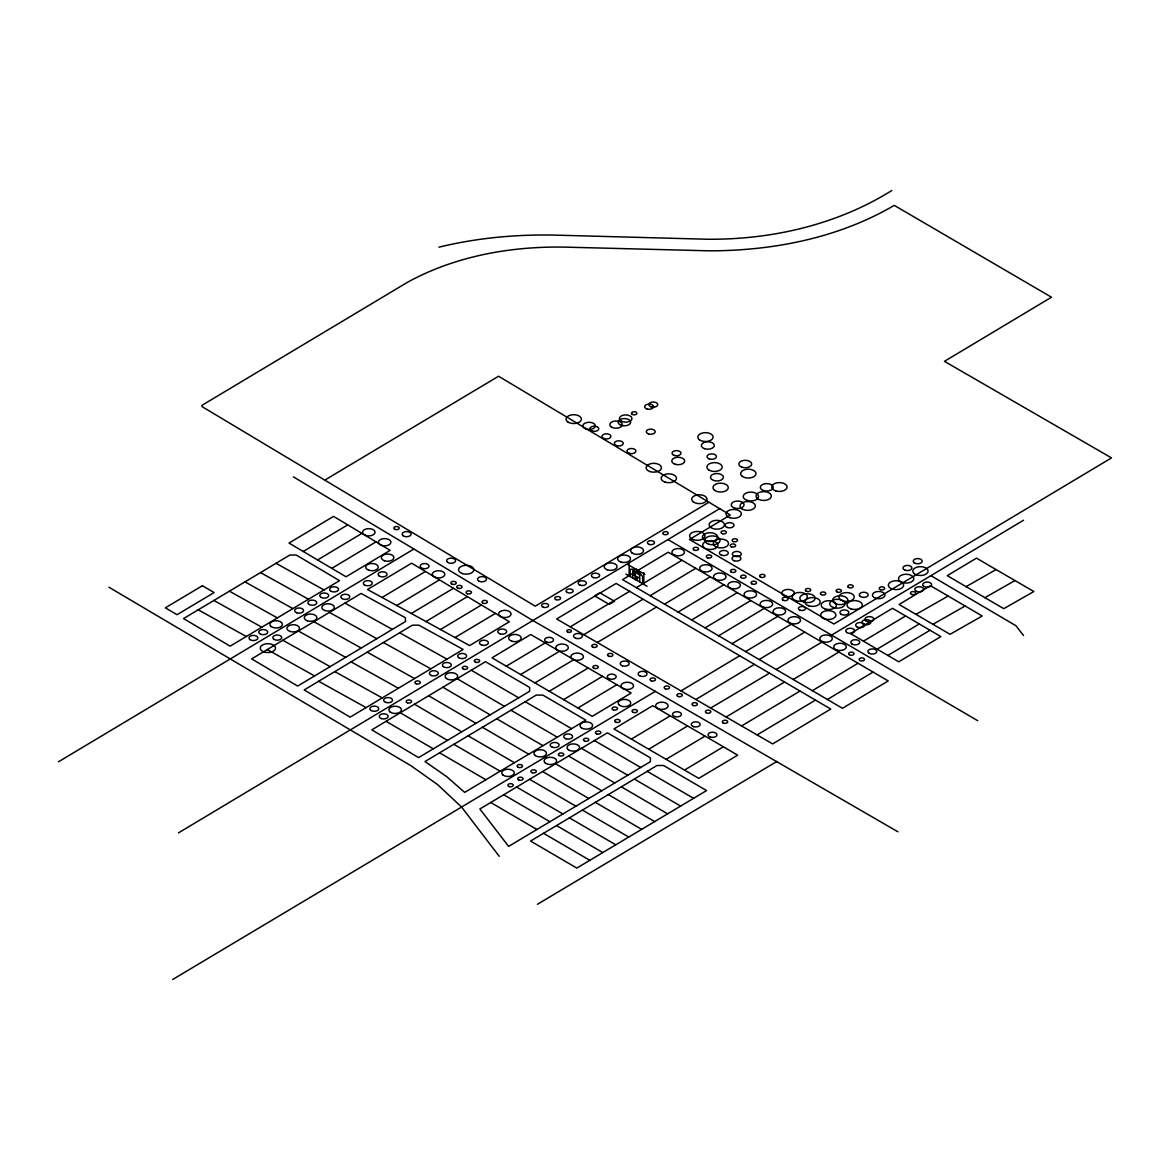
<?xml version="1.0" encoding="UTF-8"?>
<svg xmlns="http://www.w3.org/2000/svg" width="1170" height="1170" viewBox="0 0 1170 1170"><rect width="100%" height="100%" fill="white"/><g stroke="black" fill="none" stroke-linecap="round" stroke-linejoin="round"><path stroke-width="1.5" d="M1023.545 520.226L831.577 635.12L667.953 539.575L178.483 832.879M556.554 825.552L656.999 765.502L663.609 765.502L706.592 790.569L576.81 868.081L530.536 841.04L556.554 825.552L602.828 852.594M260.515 572.598L289.838 555.019L296.229 555.019L339.519 580.656L230.139 646.176L183.544 618.579L260.515 572.598L308.529 599.274M298.365 630.996L361.106 593.439L405.303 617.687L405.522 621.504L297.677 686.059L251.623 658.9L298.365 630.996L345.647 657.35M367.234 652.187L412.337 625.204L418.831 625.146L463.144 649.467L350.123 717.151L304.171 689.934L367.234 652.187L414.516 678.541M542.602 771.542L607.435 732.815L650.418 757.868L650.403 761.685L508.614 846.393L479.861 808.967L542.602 771.542L588.773 798.496M425.982 621.533L469.638 645.591L509.345 621.738L411.606 563.194L367.512 589.49L425.982 621.533L467.327 596.627M414.487 704.238L485.506 661.693L529.659 687.448L529.644 691.265L418.611 757.59L371.811 729.875L414.487 704.238L461.726 731.835M525.213 701.722L536.24 695.082L542.851 695.082L585.834 720.15L464.666 792.382L446.735 776.69L425.002 761.538L525.213 701.722L571.501 728.632M303.264 551.465L347.709 524.847L390.136 550.339L346.027 576.781L289.005 543.07L333.552 516.394L347.709 524.847M317.626 559.933L361.837 533.432M331.768 568.386L375.979 541.885M58.5 761.787L413.887 549.022L532.876 620.539L897.946 831.811M382.107 597.46L425.441 571.457M396.688 605.548L439.364 579.91M440.461 629.548L481.367 605.022M570.243 626.857L772.639 743.915L830.744 709.049L616.166 583.435L556.628 618.974L570.243 626.857L629.577 591.318M636.392 587.647L842.458 708.303L888.22 680.94L668.216 552.211L622.557 579.633L636.392 587.647L681.934 560.284M583.874 634.623L642.973 599.216M650.11 595.72L695.653 568.357M597.387 642.447L656.487 607.04M534.997 682.885L573.812 659.646L631.156 693.035L592.225 716.347L492.014 657.818L530.712 634.52L573.812 659.646M691.602 620.012L737.144 592.663M577.98 707.952L616.795 684.713M718.629 635.793L764.171 608.429M745.656 651.558L791.198 624.21M681.013 690.914L739.674 655.756M759.169 659.514L804.711 632.151M695.916 699.441L754.357 664.399M631.376 739.118L670.191 715.879M648.721 749.224L687.536 725.985M726.131 717.005L784.47 682.022M793.202 679.492L838.861 652.07M812.36 690.68L858.005 663.258M827.468 699.455L873.01 672.106M324.807 480.109L498.581 376.228L730.299 515.019L689.496 539.487L833.859 624.019L1111.5 457.909L944.439 361.34L1051.508 297.224L894.26 205.379C838.612 237.963 773.341 250.775 709.371 250.833L565.271 247.133C511.085 246.095 455.686 255.937 407.774 282.116L202.015 405.303L201.971 406.56L535.26 606.192L708.918 502.237M411.284 613.504L453.404 588.305M455.057 637.504L495.407 613.416M667.953 539.575L719.652 508.657M506.259 666.213L545.191 642.915M520.621 674.549L559.553 651.251M664.472 604.173L710.234 576.825M678.103 612.071L723.747 584.766M549.242 691.28L588.174 667.982M563.604 699.616L602.535 676.318M705.013 627.91L750.774 600.546M732.04 643.675L777.787 616.327M172.633 979.524L655.346 691.353M776.193 669.43L821.837 642.14M863.445 641.189L898.765 661.796L940.885 636.597L892.476 608.283L850.458 633.555L863.445 641.189L905.565 615.99M741.561 725.97L800.002 691.06M877.164 649.145L919.181 624.005M684.465 770.094L723.396 746.796L737.656 755.191L698.724 778.357L613.928 728.939L652.743 705.7L723.396 746.796M887.913 655.434L930.033 630.235M537.396 904.308L776.763 761.524M666.066 759.345L704.983 736.164M757.107 734.877L815.534 700.084M710.702 708.025L769.465 673.189M966.098 586.653L996.065 569.571L1033.841 591.523L1003.758 608.663L947.276 575.655L976.497 558.134L996.065 569.571M984.935 597.651L1015.004 580.525M916.008 614.338L948.168 596.042L982.215 616.005L950.04 634.316L899.086 604.481L930.399 585.673L948.168 596.042M932.914 624.327L965.089 606.016M891.891 190.476C837.018 224.757 771.951 239.704 707.66 239.25L553.834 235.082C515.224 234.366 476.468 238.007 438.925 247.177M632.619 570.814L636.188 569.483L639.756 574.938M275.945 563.253L324.075 590.002M344.901 603.077L392.286 629.372M329.355 612.363L376.74 638.659M383.336 642.476L430.823 668.83M334.825 671.609L382.21 697.905M198.213 609.789L246.343 636.538M318.606 681.262L366.108 707.616M399.657 632.765L446.925 659.12M313.809 621.65L361.194 648.063M351.029 661.84L398.414 688.252M282.818 640.268L330.101 666.622M267.272 649.555L314.657 675.982M244.969 581.885L292.88 608.619M229.422 591.172L277.334 617.906M213.876 600.444L261.89 627.252M628.071 564.686L644.889 574.397M632.721 574.251L639.654 578.258M625.906 574.06L647.054 586.272M594.418 740.551L640.707 767.461M647.185 771.337L693.576 798.306M471.276 670.234L518.734 697.846M581.402 748.303L627.793 775.271M510.88 710.205L557.271 737.173M496.665 718.746L542.953 745.656M428.615 695.755L475.956 723.294M482.332 727.228L528.723 754.211M468.102 735.784L514.39 762.694M529.586 779.279L575.874 806.188M582.353 810.064L628.743 837.033M453.887 744.325L500.16 771.235M516.584 787.03L562.96 813.998M569.351 817.815L615.742 844.784M386.041 721.32L433.28 748.8M439.554 752.807L485.945 779.776M634.403 779.088L680.677 806.115M457.06 678.659L504.402 706.329M568.503 755.981L614.791 783.008M621.387 786.825L667.66 813.867M442.83 687.199L490.171 714.87M555.501 763.732L601.775 790.759M608.371 794.576L654.659 821.603M595.369 802.327L641.643 829.355M400.272 712.779L447.51 740.391M503.67 794.708L549.958 821.735M490.669 802.459L536.942 829.486M543.538 833.303L589.826 860.33M831.577 635.12L977.74 720.72M931.13 575.801L1015.911 625.716L1023.516 635.485M108.927 587.208L411.226 765.897L437.609 784.602L461.623 807.095L499.224 856.294M293.392 476.863L413.887 549.022M643.792 572.525L643.792 584.4M642.608 583.713L642.608 576.459L636.407 569.293L630.191 569.293L630.191 576.547M639.654 582.002L639.654 574.879L632.721 570.887L632.721 578.009M636.129 579.969L636.129 577.337L635.047 576.722L635.047 579.34M629.153 564.072L629.153 575.947M202.41 585.702L165.365 607.844L177.065 614.703L214.11 592.576L202.41 585.702M599.903 592.824L594.594 595.896L609.248 604.349L614.542 601.292L599.903 592.824M635.266 572.73L633.965 571.969L633.965 574.411L635.266 575.157L635.266 572.73M637.255 577.804L636.612 577.439L637.255 579.691L637.255 577.804M632.049 414.238A2.706 1.565 0 0 0 636.699 413.887A2.706 1.565 0 0 0 633.847 411.738A2.706 1.565 0 0 0 632.049 414.238M648.502 433.938A4.475 2.589 0 0 0 655.215 431.701A4.475 2.589 0 0 0 648.502 429.463A4.475 2.589 0 0 0 648.502 433.938M646.878 408.93A4.475 2.589 0 0 0 653.591 406.692A4.475 2.589 0 0 0 646.878 404.454A4.475 2.589 0 0 0 646.878 408.93M651.061 406.838A4.475 2.589 0 0 0 657.774 404.601A4.475 2.589 0 0 0 651.061 402.363A4.475 2.589 0 0 0 651.061 406.838M616.546 445.624A4.475 2.589 0 0 0 623.259 443.386A4.475 2.589 0 0 0 616.546 441.148A4.475 2.589 0 0 0 616.546 445.624M567.64 421.8A7.649 4.417 0 0 0 580.788 420.805A7.649 4.417 0 0 0 572.715 414.736A7.649 4.417 0 0 0 567.64 421.8M592.078 430.999A4.475 2.589 0 0 0 598.791 428.761A4.475 2.589 0 0 0 592.078 426.523A4.475 2.589 0 0 0 592.078 430.999M620.7 420.732A6.303 3.642 0 0 0 631.522 419.913A6.303 3.642 0 0 0 624.882 414.911A6.303 3.642 0 0 0 620.7 420.732M621.255 425.339A6.303 3.642 0 0 0 630.703 422.195A6.303 3.642 0 0 0 621.255 419.035A6.303 3.642 0 0 0 621.255 425.339M629.197 453.316A4.475 2.589 0 0 0 635.91 451.079A4.475 2.589 0 0 0 629.197 448.841A4.475 2.589 0 0 0 629.197 453.316M585.951 429.039A6.303 3.642 0 0 0 595.398 425.895A6.303 3.642 0 0 0 585.951 422.75A6.303 3.642 0 0 0 585.951 429.039M604.188 438.618A4.475 2.589 0 0 0 610.901 436.381A4.475 2.589 0 0 0 604.188 434.143A4.475 2.589 0 0 0 604.188 438.618M611.106 426.816A6.303 3.642 0 0 0 621.913 425.997A6.303 3.642 0 0 0 615.274 420.995A6.303 3.642 0 0 0 611.106 426.816M395.182 529.454A2.706 1.565 0 0 0 399.248 528.094A2.706 1.565 0 0 0 395.182 526.734A2.706 1.565 0 0 0 395.182 529.454M421.068 567.699A4.475 2.589 0 0 0 428.761 567.114A4.475 2.589 0 0 0 424.037 563.574A4.475 2.589 0 0 0 421.068 567.699M403.094 535.714A4.475 2.589 0 0 0 410.772 535.129A4.475 2.589 0 0 0 406.063 531.575A4.475 2.589 0 0 0 403.094 535.714M307.417 620.831A6.303 3.642 0 0 0 316.88 617.672A6.303 3.642 0 0 0 307.417 614.528A6.303 3.642 0 0 0 307.417 620.831M324.953 610.564A6.303 3.642 0 0 0 334.401 607.42A6.303 3.642 0 0 0 324.953 604.261A6.303 3.642 0 0 0 324.953 610.564M381.493 545.381A6.303 3.642 0 0 0 390.941 542.222A6.303 3.642 0 0 0 381.493 539.077A6.303 3.642 0 0 0 381.493 545.381M384.491 560.781A6.303 3.642 0 0 0 393.939 557.637A6.303 3.642 0 0 0 384.491 554.478A6.303 3.642 0 0 0 384.491 560.781M379.036 575.903A4.475 2.589 0 0 0 386.714 575.318A4.475 2.589 0 0 0 382.005 571.779A4.475 2.589 0 0 0 379.036 575.903M320.682 597.139A4.475 2.589 0 0 0 328.375 596.554A4.475 2.589 0 0 0 323.651 593A4.475 2.589 0 0 0 320.682 597.139M447.54 562.287A4.475 2.589 0 0 0 455.232 561.702A4.475 2.589 0 0 0 450.509 558.148A4.475 2.589 0 0 0 447.54 562.287M435.416 577.483A6.303 3.642 0 0 0 444.863 574.338A6.303 3.642 0 0 0 435.416 571.179A6.303 3.642 0 0 0 435.416 577.483M290.101 631.464A6.303 3.642 0 0 0 299.549 628.319A6.303 3.642 0 0 0 290.101 625.16A6.303 3.642 0 0 0 290.101 631.464M365.654 535.407A6.303 3.642 0 0 0 375.102 532.248A6.303 3.642 0 0 0 365.654 529.103A6.303 3.642 0 0 0 365.654 535.407M264.04 651.953A7.649 4.417 0 0 0 275.52 648.121A7.649 4.417 0 0 0 264.04 644.304A7.649 4.417 0 0 0 264.04 651.953M249.897 639.551A4.475 2.589 0 0 0 257.575 638.966A4.475 2.589 0 0 0 252.866 635.412A4.475 2.589 0 0 0 249.897 639.551M261.012 634.374A4.475 2.589 0 0 0 267.725 632.136A4.475 2.589 0 0 0 261.012 629.899A4.475 2.589 0 0 0 261.012 634.374M364.265 584.766A4.475 2.589 0 0 0 371.943 584.181A4.475 2.589 0 0 0 367.219 580.627A4.475 2.589 0 0 0 364.265 584.766M296.858 612.802A4.475 2.589 0 0 0 303.571 610.564A4.475 2.589 0 0 0 296.858 608.327A4.475 2.589 0 0 0 296.858 612.802M368.828 570.258A6.303 3.642 0 0 0 378.276 567.099A6.303 3.642 0 0 0 368.828 563.955A6.303 3.642 0 0 0 368.828 570.258M341.757 598.411A4.475 2.589 0 0 0 349.45 597.826A4.475 2.589 0 0 0 344.726 594.272A4.475 2.589 0 0 0 341.757 598.411M271.162 626.55A6.303 3.642 0 0 0 281.985 625.716A6.303 3.642 0 0 0 275.345 620.729A6.303 3.642 0 0 0 271.162 626.55M330.51 590.923A4.475 2.589 0 0 0 338.188 590.338A4.475 2.589 0 0 0 333.479 586.784A4.475 2.589 0 0 0 330.51 590.923M273.721 639.171A4.475 2.589 0 0 0 281.414 638.586A4.475 2.589 0 0 0 276.69 635.032A4.475 2.589 0 0 0 273.721 639.171M308.778 604.261A4.475 2.589 0 0 0 316.456 603.676A4.475 2.589 0 0 0 311.746 600.137A4.475 2.589 0 0 0 308.778 604.261M714.768 578.887A6.303 3.642 0 0 0 725.59 578.068A6.303 3.642 0 0 0 718.95 573.066A6.303 3.642 0 0 0 714.768 578.887M729.129 587.472A6.303 3.642 0 0 0 739.952 586.638A6.303 3.642 0 0 0 733.297 581.651A6.303 3.642 0 0 0 729.129 587.472M915.7 590.879A4.475 2.589 0 0 0 923.379 590.294A4.475 2.589 0 0 0 918.669 586.74A4.475 2.589 0 0 0 915.7 590.879M862.846 623.785A4.475 2.589 0 0 0 870.524 623.2A4.475 2.589 0 0 0 865.815 619.647A4.475 2.589 0 0 0 862.846 623.785M856.586 626.667A4.475 2.589 0 0 0 864.264 626.082A4.475 2.589 0 0 0 859.555 622.528A4.475 2.589 0 0 0 856.586 626.667M693.664 549.812A2.706 1.565 0 0 0 698.314 549.461A2.706 1.565 0 0 0 695.463 547.311A2.706 1.565 0 0 0 693.664 549.812M824.982 608.912A7.649 4.417 0 0 0 836.462 605.08A7.649 4.417 0 0 0 824.982 601.263A7.649 4.417 0 0 0 824.982 608.912M733.488 541.608A2.706 1.565 0 0 0 737.539 540.247A2.706 1.565 0 0 0 733.488 538.902A2.706 1.565 0 0 0 733.488 541.608M824.455 618.901A7.649 4.417 0 0 0 835.936 615.084A7.649 4.417 0 0 0 824.455 611.252A7.649 4.417 0 0 0 824.455 618.901M708.464 469.726A7.649 4.417 0 0 0 721.597 468.731A7.649 4.417 0 0 0 713.524 462.662A7.649 4.417 0 0 0 708.464 469.726M836.389 604.027A7.649 4.417 0 0 0 847.87 600.195A7.649 4.417 0 0 0 836.389 596.378A7.649 4.417 0 0 0 836.389 604.027M741.604 508.628A7.649 4.417 0 0 0 754.752 507.634A7.649 4.417 0 0 0 746.679 501.564A7.649 4.417 0 0 0 741.604 508.628M706.504 548.891A7.649 4.417 0 0 0 717.985 545.074A7.649 4.417 0 0 0 706.504 541.242A7.649 4.417 0 0 0 706.504 548.891M795.878 600.678A7.649 4.417 0 0 0 807.358 596.846A7.649 4.417 0 0 0 795.878 593.029A7.649 4.417 0 0 0 795.878 600.678M892.154 589.022A7.649 4.417 0 0 0 903.649 585.19A7.649 4.417 0 0 0 892.154 581.373A7.649 4.417 0 0 0 892.154 589.022M751.652 583.713A2.706 1.565 0 0 0 756.303 583.362A2.706 1.565 0 0 0 753.451 581.212A2.706 1.565 0 0 0 751.652 583.713M607.376 569.863A6.479 3.744 0 0 0 617.087 566.631A6.479 3.744 0 0 0 607.376 563.399A6.479 3.744 0 0 0 607.376 569.863M620.817 562.009A6.479 3.744 0 0 0 630.542 558.763A6.479 3.744 0 0 0 620.817 555.531A6.479 3.744 0 0 0 620.817 562.009M631.946 552.927A6.479 3.744 0 0 0 643.061 552.079A6.479 3.744 0 0 0 636.231 546.931A6.479 3.744 0 0 0 631.946 552.927M649.204 544.43A3.539 2.033 0 0 0 654.498 542.661A3.539 2.033 0 0 0 649.204 540.891A3.539 2.033 0 0 0 649.204 544.43M593.453 577.6A4.124 2.384 0 0 0 599.64 575.538A4.124 2.384 0 0 0 593.453 573.476A4.124 2.384 0 0 0 593.453 577.6M741.224 577.614A2.706 1.565 0 0 0 745.875 577.249A2.706 1.565 0 0 0 743.023 575.113A2.706 1.565 0 0 0 741.224 577.614M849.215 654.644A2.706 1.565 0 0 0 853.866 654.293A2.706 1.565 0 0 0 851.014 652.143A2.706 1.565 0 0 0 849.215 654.644M800.192 610.272A3.539 2.033 0 0 0 805.486 608.502A3.539 2.033 0 0 0 800.192 606.733A3.539 2.033 0 0 0 800.192 610.272M820.945 594.477A2.706 1.565 0 0 0 825.596 594.126A2.706 1.565 0 0 0 822.729 591.976A2.706 1.565 0 0 0 820.945 594.477M731.586 546.843A2.706 1.565 0 0 0 735.652 545.483A2.706 1.565 0 0 0 731.586 544.138A2.706 1.565 0 0 0 731.586 546.843M706.197 540.949A7.649 4.417 0 0 0 717.678 537.132A7.649 4.417 0 0 0 706.197 533.301A7.649 4.417 0 0 0 706.197 540.949M664.999 482.098A7.649 4.417 0 0 0 676.479 478.267A7.649 4.417 0 0 0 664.999 474.435A7.649 4.417 0 0 0 664.999 482.098M808.719 605.811A7.649 4.417 0 0 0 820.199 601.98A7.649 4.417 0 0 0 808.719 598.162A7.649 4.417 0 0 0 808.719 605.811M649.95 471.568A7.649 4.417 0 0 0 661.43 467.737A7.649 4.417 0 0 0 649.95 463.92A7.649 4.417 0 0 0 649.95 471.568M708.596 544.167A7.649 4.417 0 0 0 720.077 540.335A7.649 4.417 0 0 0 708.596 536.518A7.649 4.417 0 0 0 708.596 544.167M875.54 598.236A6.303 3.642 0 0 0 884.988 595.091A6.303 3.642 0 0 0 875.54 591.932A6.303 3.642 0 0 0 875.54 598.236M729.861 517.696A7.649 4.417 0 0 0 741.341 513.864A7.649 4.417 0 0 0 729.861 510.032A7.649 4.417 0 0 0 729.861 517.696M784.88 596.203A6.303 3.642 0 0 0 794.328 593.044A6.303 3.642 0 0 0 784.88 589.899A6.303 3.642 0 0 0 784.88 596.203M775.608 490.83A7.649 4.417 0 0 0 787.088 487.012A7.649 4.417 0 0 0 775.608 483.181A7.649 4.417 0 0 0 775.608 490.83M914.165 562.741A4.475 2.589 0 0 0 921.858 562.156A4.475 2.589 0 0 0 917.134 558.602A4.475 2.589 0 0 0 914.165 562.741M717.049 547.311A7.649 4.417 0 0 0 728.53 543.494A7.649 4.417 0 0 0 717.049 539.663A7.649 4.417 0 0 0 717.049 547.311M805.881 590.952A2.706 1.565 0 0 0 810.547 590.601A2.706 1.565 0 0 0 807.68 588.452A2.706 1.565 0 0 0 805.881 590.952M848.338 587.311A2.706 1.565 0 0 0 852.988 586.96A2.706 1.565 0 0 0 850.122 584.81A2.706 1.565 0 0 0 848.338 587.311M742.248 476.322A7.649 4.417 0 0 0 755.396 475.327A7.649 4.417 0 0 0 747.323 469.243A7.649 4.417 0 0 0 742.248 476.322M840.835 614.06A4.475 2.589 0 0 0 848.513 613.475A4.475 2.589 0 0 0 843.804 609.936A4.475 2.589 0 0 0 840.835 614.06M693.459 539.706A7.649 4.417 0 0 0 704.94 535.875A7.649 4.417 0 0 0 693.459 532.043A7.649 4.417 0 0 0 693.459 539.706M923.642 586.214A4.475 2.589 0 0 0 931.32 585.629A4.475 2.589 0 0 0 926.596 582.075A4.475 2.589 0 0 0 923.642 586.214M865.858 620.758A4.475 2.589 0 0 0 873.537 620.173A4.475 2.589 0 0 0 868.827 616.619A4.475 2.589 0 0 0 865.858 620.758M846.67 632.443A4.475 2.589 0 0 0 854.349 631.858A4.475 2.589 0 0 0 849.639 628.305A4.475 2.589 0 0 0 846.67 632.443M747.162 597.563A6.303 3.642 0 0 0 756.61 594.418A6.303 3.642 0 0 0 747.162 591.274A6.303 3.642 0 0 0 747.162 597.563M763.22 607.172A6.303 3.642 0 0 0 772.668 604.012A6.303 3.642 0 0 0 763.22 600.868A6.303 3.642 0 0 0 763.22 607.172M776.193 614.542A6.303 3.642 0 0 0 785.655 611.398A6.303 3.642 0 0 0 776.193 608.254A6.303 3.642 0 0 0 776.193 614.542M822.905 641.716A6.303 3.642 0 0 0 832.353 638.557A6.303 3.642 0 0 0 822.905 635.412A6.303 3.642 0 0 0 822.905 641.716M675.031 555.341A6.303 3.642 0 0 0 684.479 552.181A6.303 3.642 0 0 0 675.031 549.037A6.303 3.642 0 0 0 675.031 555.341M850.853 608.853A7.649 4.417 0 0 0 862.334 605.036A7.649 4.417 0 0 0 850.853 601.204A7.649 4.417 0 0 0 850.853 608.853M782.803 599.991A2.94 1.696 0 0 0 787.863 599.61A2.94 1.696 0 0 0 784.748 597.27A2.94 1.696 0 0 0 782.803 599.991M713.685 480.49A6.479 3.744 0 0 0 723.411 477.258A6.479 3.744 0 0 0 713.685 474.011A6.479 3.744 0 0 0 713.685 480.49M803.644 602.009A7.649 4.417 0 0 0 815.124 598.177A7.649 4.417 0 0 0 803.644 594.36A7.649 4.417 0 0 0 803.644 602.009M914.384 573.753A7.649 4.417 0 0 0 927.518 572.759A7.649 4.417 0 0 0 919.444 566.689A7.649 4.417 0 0 0 914.384 573.753M709.356 458.933A4.709 2.72 0 0 0 716.42 456.578A4.709 2.72 0 0 0 709.356 454.223A4.709 2.72 0 0 0 709.356 458.933M757.604 498.727A7.649 4.417 0 0 0 770.752 497.733A7.649 4.417 0 0 0 762.679 491.663A7.649 4.417 0 0 0 757.604 498.727M721.597 555.253A4.475 2.589 0 0 0 728.31 553.015A4.475 2.589 0 0 0 721.597 550.778A4.475 2.589 0 0 0 721.597 555.253M837.413 592.166A2.706 1.565 0 0 0 841.464 590.806A2.706 1.565 0 0 0 837.413 589.461A2.706 1.565 0 0 0 837.413 592.166M742.029 467.269A6.479 3.744 0 0 0 751.74 464.037A6.479 3.744 0 0 0 742.029 460.804A6.479 3.744 0 0 0 742.029 467.269M699.397 439.759A7.649 4.417 0 0 0 712.545 438.765A7.649 4.417 0 0 0 704.472 432.695A7.649 4.417 0 0 0 699.397 439.759M727.316 527.495A4.475 2.589 0 0 0 734.029 525.257A4.475 2.589 0 0 0 727.316 523.019A4.475 2.589 0 0 0 727.316 527.495M905.2 570.229A4.475 2.589 0 0 0 911.913 567.991A4.475 2.589 0 0 0 905.2 565.753A4.475 2.589 0 0 0 905.2 570.229M734.409 508.014A6.479 3.744 0 0 0 744.12 504.782A6.479 3.744 0 0 0 734.409 501.535A6.479 3.744 0 0 0 734.409 508.014M700.845 570.55A6.303 3.642 0 0 0 711.653 569.731A6.303 3.642 0 0 0 705.013 564.73A6.303 3.642 0 0 0 700.845 570.55M851.731 643.866A4.475 2.589 0 0 0 859.423 643.281A4.475 2.589 0 0 0 854.7 639.727A4.475 2.589 0 0 0 851.731 643.866M789.238 622.513A6.303 3.642 0 0 0 800.061 621.694A6.303 3.642 0 0 0 793.421 616.692A6.303 3.642 0 0 0 789.238 622.513M836.842 650.037A6.303 3.642 0 0 0 846.29 646.893A6.303 3.642 0 0 0 836.842 643.734A6.303 3.642 0 0 0 836.842 650.037M663.39 534.134A2.706 1.565 0 0 0 668.041 533.783A2.706 1.565 0 0 0 665.189 531.633A2.706 1.565 0 0 0 663.39 534.134M860.213 596.378A4.475 2.589 0 0 0 867.891 595.793A4.475 2.589 0 0 0 863.168 592.254A4.475 2.589 0 0 0 860.213 596.378M763.513 490.552A6.479 3.744 0 0 0 773.224 487.32A6.479 3.744 0 0 0 763.513 484.087A6.479 3.744 0 0 0 763.513 490.552M833.567 607.566A7.649 4.417 0 0 0 845.047 603.735A7.649 4.417 0 0 0 833.567 599.903A7.649 4.417 0 0 0 833.567 607.566M722.358 533.681A2.706 1.565 0 0 0 726.409 532.335A2.706 1.565 0 0 0 722.358 530.975A2.706 1.565 0 0 0 722.358 533.681M880.571 589.724A2.706 1.565 0 0 0 884.637 588.364A2.706 1.565 0 0 0 880.571 587.018A2.706 1.565 0 0 0 880.571 589.724M714.548 490.288A7.649 4.417 0 0 0 727.696 489.294A7.649 4.417 0 0 0 719.623 483.225A7.649 4.417 0 0 0 714.548 490.288M674.988 464.227A6.479 3.744 0 0 0 684.699 460.98A6.479 3.744 0 0 0 674.988 457.748A6.479 3.744 0 0 0 674.988 464.227M710.716 527.451A7.649 4.417 0 0 0 723.864 526.456A7.649 4.417 0 0 0 715.791 520.372A7.649 4.417 0 0 0 710.716 527.451M704.574 448.71A6.479 3.744 0 0 0 714.3 445.463A6.479 3.744 0 0 0 704.574 442.231A6.479 3.744 0 0 0 704.574 448.71M760.193 576.868A2.706 1.565 0 0 0 764.844 576.503A2.706 1.565 0 0 0 761.992 574.368A2.706 1.565 0 0 0 760.193 576.868M693.298 501.901A7.649 4.417 0 0 0 706.446 500.892A7.649 4.417 0 0 0 698.373 494.822A7.649 4.417 0 0 0 693.298 501.901M734.219 560.766A4.475 2.589 0 0 0 740.917 558.529A4.475 2.589 0 0 0 734.219 556.291A4.475 2.589 0 0 0 734.219 560.766M842.751 600.839A7.649 4.417 0 0 0 854.246 597.007A7.649 4.417 0 0 0 842.751 593.19A7.649 4.417 0 0 0 842.751 600.839M747.06 500.365A7.649 4.417 0 0 0 758.54 496.533A7.649 4.417 0 0 0 747.06 492.702A7.649 4.417 0 0 0 747.06 500.365M734.57 556.262A4.475 2.589 0 0 0 741.283 554.024A4.475 2.589 0 0 0 734.57 551.787A4.475 2.589 0 0 0 734.57 556.262M674.271 455.452A4.475 2.589 0 0 0 680.984 453.214A4.475 2.589 0 0 0 674.271 450.976A4.475 2.589 0 0 0 674.271 455.452M902.319 582.499A7.649 4.417 0 0 0 913.799 578.667A7.649 4.417 0 0 0 902.319 574.85A7.649 4.417 0 0 0 902.319 582.499M731.001 571.881A2.706 1.565 0 0 0 735.652 571.53A2.706 1.565 0 0 0 732.8 569.38A2.706 1.565 0 0 0 731.001 571.881M707.66 557.856A2.706 1.565 0 0 0 711.726 556.496A2.706 1.565 0 0 0 707.66 555.136A2.706 1.565 0 0 0 707.66 557.856M911.722 594.477A2.706 1.565 0 0 0 915.774 593.117A2.706 1.565 0 0 0 911.722 591.771A2.706 1.565 0 0 0 911.722 594.477M517.666 767.008A2.706 1.565 0 0 0 522.317 766.657A2.706 1.565 0 0 0 519.451 764.507A2.706 1.565 0 0 0 517.666 767.008M509.213 786.562A2.706 1.565 0 0 0 513.279 785.216A2.706 1.565 0 0 0 509.213 783.856A2.706 1.565 0 0 0 509.213 786.562M656.838 708.011A6.303 3.642 0 0 0 667.66 707.177A6.303 3.642 0 0 0 661.021 702.19A6.303 3.642 0 0 0 656.838 708.011M452.205 584.283A2.706 1.565 0 0 0 456.271 582.923A2.706 1.565 0 0 0 452.205 581.578A2.706 1.565 0 0 0 452.205 584.283M458.04 588.276A2.706 1.565 0 0 0 462.106 586.916A2.706 1.565 0 0 0 458.04 585.57A2.706 1.565 0 0 0 458.04 588.276M463.612 669.211A2.706 1.565 0 0 0 467.678 667.865A2.706 1.565 0 0 0 463.612 666.505A2.706 1.565 0 0 0 463.612 669.211M616.063 722.329A2.706 1.565 0 0 0 620.129 720.969A2.706 1.565 0 0 0 616.063 719.608A2.706 1.565 0 0 0 616.063 722.329M665.481 688.881A2.706 1.565 0 0 0 669.533 687.521A2.706 1.565 0 0 0 665.481 686.176A2.706 1.565 0 0 0 665.481 688.881M640.326 676.143A4.475 2.589 0 0 0 647.025 673.905A4.475 2.589 0 0 0 640.326 671.668A4.475 2.589 0 0 0 640.326 676.143M593.117 647.273A2.706 1.565 0 0 0 597.168 645.913A2.706 1.565 0 0 0 593.117 644.568A2.706 1.565 0 0 0 593.117 647.273M596.773 733.941A2.706 1.565 0 0 0 600.839 732.596A2.706 1.565 0 0 0 596.773 731.235A2.706 1.565 0 0 0 596.773 733.941M722.87 722.753A2.706 1.565 0 0 0 727.521 722.402A2.706 1.565 0 0 0 724.669 720.252A2.706 1.565 0 0 0 722.87 722.753M678.234 696.516A2.706 1.565 0 0 0 682.3 695.155A2.706 1.565 0 0 0 678.234 693.795A2.706 1.565 0 0 0 678.234 696.516M543.363 607.245A3.539 2.033 0 0 0 548.657 605.475A3.539 2.033 0 0 0 543.363 603.705A3.539 2.033 0 0 0 543.363 607.245M651.427 680.867A2.706 1.565 0 0 0 655.492 679.507A2.706 1.565 0 0 0 651.427 678.147A2.706 1.565 0 0 0 651.427 680.867M503.027 775.081A6.303 3.642 0 0 0 513.835 774.262A6.303 3.642 0 0 0 507.195 769.26A6.303 3.642 0 0 0 503.027 775.081M545.395 763.132A6.303 3.642 0 0 0 556.203 762.313A6.303 3.642 0 0 0 549.564 757.312A6.303 3.642 0 0 0 545.395 763.132M568.313 749.736A6.303 3.642 0 0 0 579.135 748.917A6.303 3.642 0 0 0 572.496 743.915A6.303 3.642 0 0 0 568.313 749.736M385.851 702.395A4.475 2.589 0 0 0 392.564 700.157A4.475 2.589 0 0 0 385.851 697.92A4.475 2.589 0 0 0 385.851 702.395M431.598 675.543A4.475 2.589 0 0 0 438.311 673.306A4.475 2.589 0 0 0 431.598 671.068A4.475 2.589 0 0 0 431.598 675.543M499.985 633.847A4.475 2.589 0 0 0 506.698 631.61A4.475 2.589 0 0 0 499.985 629.372A4.475 2.589 0 0 0 499.985 633.847M532.262 772.741A2.706 1.565 0 0 0 536.328 771.381A2.706 1.565 0 0 0 532.262 770.021A2.706 1.565 0 0 0 532.262 772.741M565.885 738.767A4.475 2.589 0 0 0 572.598 736.544A4.475 2.589 0 0 0 565.885 734.307A4.475 2.589 0 0 0 565.885 738.767M581.329 727.74A6.303 3.642 0 0 0 592.137 726.921A6.303 3.642 0 0 0 585.497 721.919A6.303 3.642 0 0 0 581.329 727.74M619.457 705.247A6.303 3.642 0 0 0 630.279 704.428A6.303 3.642 0 0 0 623.639 699.426A6.303 3.642 0 0 0 619.457 705.247M556.218 599.698A2.94 1.696 0 0 0 560.635 598.221A2.94 1.696 0 0 0 556.218 596.759A2.94 1.696 0 0 0 556.218 599.698M624.107 689.028A6.303 3.642 0 0 0 633.555 685.883A6.303 3.642 0 0 0 624.107 682.724A6.303 3.642 0 0 0 624.107 689.028M519.041 780.097A2.706 1.565 0 0 0 523.107 778.752A2.706 1.565 0 0 0 519.041 777.392A2.706 1.565 0 0 0 519.041 780.097M558.938 755.425A2.706 1.565 0 0 0 563.589 755.074A2.706 1.565 0 0 0 560.737 752.924A2.706 1.565 0 0 0 558.938 755.425M584.751 741.136A2.706 1.565 0 0 0 588.817 739.776A2.706 1.565 0 0 0 584.751 738.431A2.706 1.565 0 0 0 584.751 741.136M370.744 710.278A4.475 2.589 0 0 0 378.436 709.693A4.475 2.589 0 0 0 373.713 706.139A4.475 2.589 0 0 0 370.744 710.278M622.44 665.832A4.475 2.589 0 0 0 629.153 663.595A4.475 2.589 0 0 0 622.44 661.357A4.475 2.589 0 0 0 622.44 665.832M594.199 668.406A2.706 1.565 0 0 0 598.265 667.061A2.706 1.565 0 0 0 594.199 665.701A2.706 1.565 0 0 0 594.199 668.406M557.037 649.862A6.303 3.642 0 0 0 567.859 649.043A6.303 3.642 0 0 0 561.22 644.041A6.303 3.642 0 0 0 557.037 649.862M546.829 642.14A4.475 2.589 0 0 0 553.542 639.902A4.475 2.589 0 0 0 546.829 637.665A4.475 2.589 0 0 0 546.829 642.14M575.742 638.293A4.475 2.589 0 0 0 582.455 636.056A4.475 2.589 0 0 0 575.742 633.818A4.475 2.589 0 0 0 575.742 638.293M693.474 726.614A4.475 2.589 0 0 0 700.186 724.391A4.475 2.589 0 0 0 693.474 722.153A4.475 2.589 0 0 0 693.474 726.614M390.166 712.062A6.303 3.642 0 0 0 400.974 711.243A6.303 3.642 0 0 0 394.334 706.241A6.303 3.642 0 0 0 390.166 712.062M443.313 666.622A4.475 2.589 0 0 0 450.991 666.052A4.475 2.589 0 0 0 446.282 662.498A4.475 2.589 0 0 0 443.313 666.622M446.399 678.512A6.303 3.642 0 0 0 457.207 677.679A6.303 3.642 0 0 0 450.567 672.691A6.303 3.642 0 0 0 446.399 678.512M481.674 645.036A4.475 2.589 0 0 0 488.387 642.798A4.475 2.589 0 0 0 481.674 640.56A4.475 2.589 0 0 0 481.674 645.036M511.758 641.204A6.303 3.642 0 0 0 521.206 638.045A6.303 3.642 0 0 0 511.758 634.9A6.303 3.642 0 0 0 511.758 641.204M567.976 632.209A2.355 1.36 0 0 0 571.501 631.039A2.355 1.36 0 0 0 567.976 629.855A2.355 1.36 0 0 0 567.976 632.209M416.286 683.806A2.706 1.565 0 0 0 420.352 682.446A2.706 1.565 0 0 0 416.286 681.101A2.706 1.565 0 0 0 416.286 683.806M475.62 662.278A2.706 1.565 0 0 0 479.685 660.918A2.706 1.565 0 0 0 475.62 659.573A2.706 1.565 0 0 0 475.62 662.278M407.482 702.848A2.706 1.565 0 0 0 411.547 701.488A2.706 1.565 0 0 0 407.482 700.143A2.706 1.565 0 0 0 407.482 702.848M613.416 709.927A2.706 1.565 0 0 0 617.482 708.567A2.706 1.565 0 0 0 613.416 707.207A2.706 1.565 0 0 0 613.416 709.927M633.365 712.428A2.706 1.565 0 0 0 637.431 711.082A2.706 1.565 0 0 0 633.365 709.722A2.706 1.565 0 0 0 633.365 712.428M462.369 573.563A7.649 4.417 0 0 0 473.85 569.731A7.649 4.417 0 0 0 462.369 565.914A7.649 4.417 0 0 0 462.369 573.563M573.987 659.836A6.303 3.642 0 0 0 583.45 656.677A6.303 3.642 0 0 0 573.987 653.533A6.303 3.642 0 0 0 573.987 659.836M609.482 678.951A4.475 2.589 0 0 0 616.195 676.713A4.475 2.589 0 0 0 609.482 674.476A4.475 2.589 0 0 0 609.482 678.951M674.724 716.552A4.475 2.589 0 0 0 681.437 714.314A4.475 2.589 0 0 0 674.724 712.077A4.475 2.589 0 0 0 674.724 716.552M458.625 657.598A4.475 2.589 0 0 0 466.318 657.014A4.475 2.589 0 0 0 461.594 653.46A4.475 2.589 0 0 0 458.625 657.598M499.809 616.166A6.303 3.642 0 0 0 510.632 615.332A6.303 3.642 0 0 0 503.992 610.345A6.303 3.642 0 0 0 499.809 616.166M467.4 593.746A2.706 1.565 0 0 0 471.466 592.386A2.706 1.565 0 0 0 467.4 591.04A2.706 1.565 0 0 0 467.4 593.746M482.566 602.886A2.706 1.565 0 0 0 487.217 602.521A2.706 1.565 0 0 0 484.365 600.385A2.706 1.565 0 0 0 482.566 602.886M478.486 580.788A4.475 2.589 0 0 0 486.179 580.203A4.475 2.589 0 0 0 481.455 576.649A4.475 2.589 0 0 0 478.486 580.788M608.868 656.311A2.706 1.565 0 0 0 612.919 654.951A2.706 1.565 0 0 0 608.868 653.591A2.706 1.565 0 0 0 608.868 656.311M552.415 747.264A4.475 2.589 0 0 0 559.128 745.027A4.475 2.589 0 0 0 552.415 742.789A4.475 2.589 0 0 0 552.415 747.264M535.231 755.542A6.303 3.642 0 0 0 546.039 754.708A6.303 3.642 0 0 0 539.399 749.721A6.303 3.642 0 0 0 535.231 755.542M705.963 712.647A2.706 1.565 0 0 0 710.614 712.296A2.706 1.565 0 0 0 707.748 710.146A2.706 1.565 0 0 0 705.963 712.647M693.342 705.539A2.706 1.565 0 0 0 697.408 704.179A2.706 1.565 0 0 0 693.342 702.834A2.706 1.565 0 0 0 693.342 705.539M566.792 592.21A3.539 2.033 0 0 0 572.861 591.757A3.539 2.033 0 0 0 569.146 588.949A3.539 2.033 0 0 0 566.792 592.21M580.232 585.219A4.124 2.384 0 0 0 586.404 583.157A4.124 2.384 0 0 0 580.232 581.095A4.124 2.384 0 0 0 580.232 585.219M381.464 718.599A4.475 2.589 0 0 0 388.177 716.362A4.475 2.589 0 0 0 381.464 714.124A4.475 2.589 0 0 0 381.464 718.599M868.783 653.035A4.475 2.589 0 0 0 876.462 652.45A4.475 2.589 0 0 0 871.752 648.911A4.475 2.589 0 0 0 868.783 653.035M859.657 660.377A2.706 1.565 0 0 0 864.308 660.026A2.706 1.565 0 0 0 861.456 657.876A2.706 1.565 0 0 0 859.657 660.377M710.263 737.041A4.475 2.589 0 0 0 716.976 734.804A4.475 2.589 0 0 0 710.263 732.566A4.475 2.589 0 0 0 710.263 737.041"/></g></svg>
